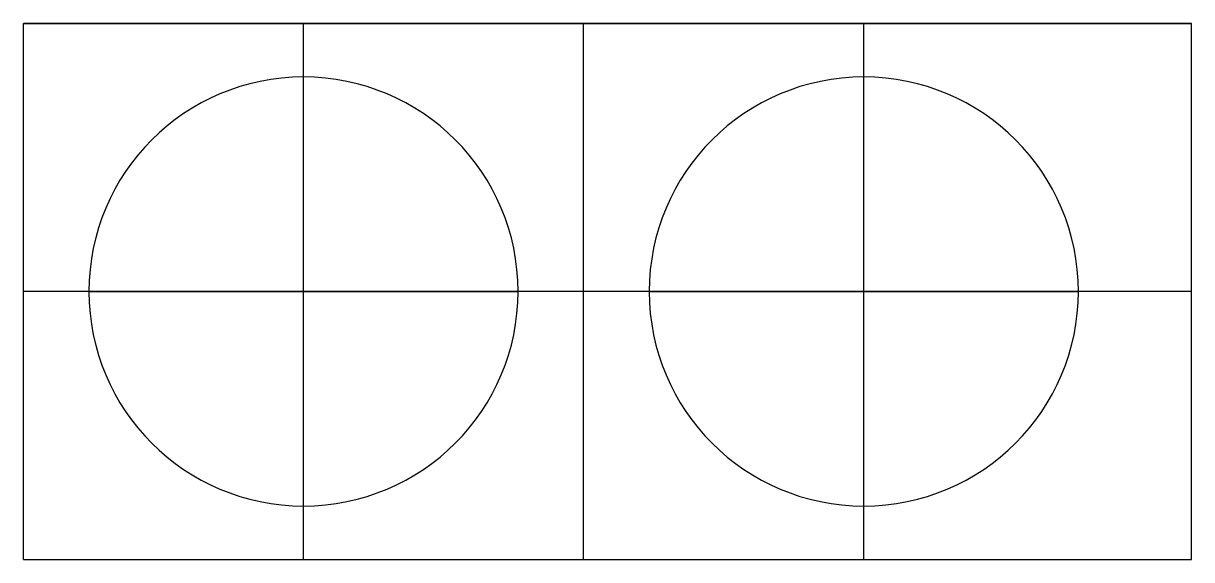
# Model space of a CAD drawing. Extents: x 0 to 980, y 0 to 450.
import ezdxf

# ---------------------------------------------------------------- set-up
doc = ezdxf.new("R2010")
doc.units = 0
doc.layers.get('0').update_dxf_attribs({"linetype": 'CONTINUOUS'})

msp = doc.modelspace()

# ---------------------------------------------------------------- linework, layer by layer
at = {"linetype": 'CONTINUOUS'}
for p, q in [((980, 450), (0, 450)), ((0, 0), (0, 450)), ((0, 450), (980, 450)), ((235, 0), (235, 450)), ((470, 0), (470, 450)), ((705, 0), (705, 450)), ((980, 0), (980, 450)), ((235, 45), (235, 405)), ((705, 45), (705, 405)), ((980, 225), (0, 225)), ((55, 225), (415, 225)), ((525, 225), (885, 225)), ((0, 0), (980, 0)), ((0, 0), (980, 0))]:
    msp.add_line(p, q, dxfattribs=at)
for centre, start, end in [((235, 225), 0, 180), ((705, 225), 0, 180), ((235, 225), 180, 0), ((705, 225), 180, 0)]:
    msp.add_arc(centre, 180, start, end, dxfattribs=at)

doc.saveas('drawing.dxf')
